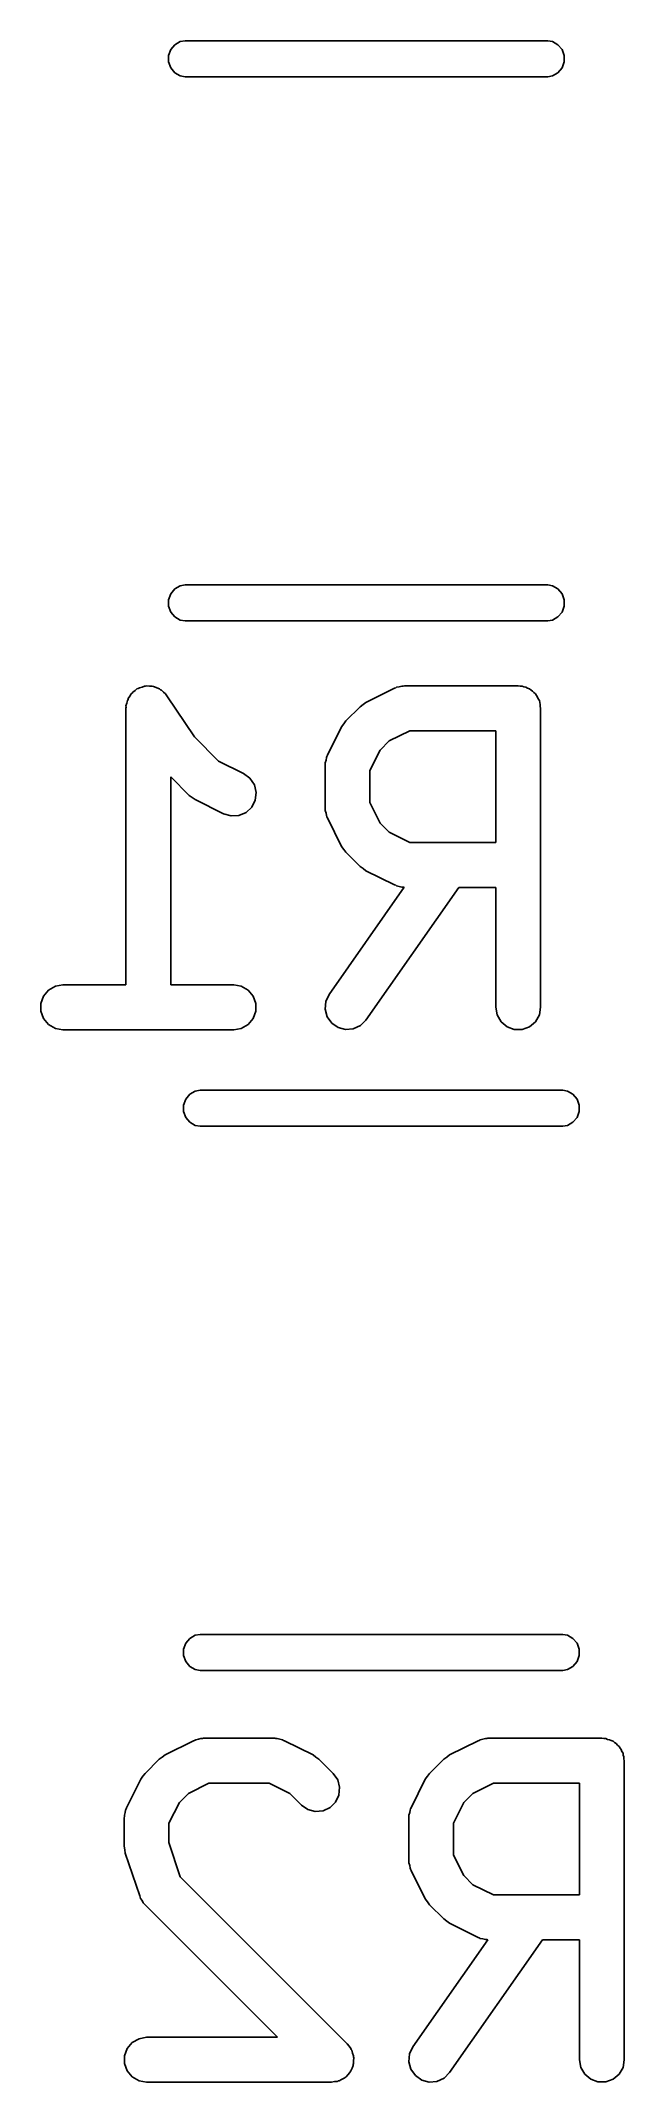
# Model space of a CAD drawing. Extents: x 67.2 to 111.3, y -47.6 to -38.1.
# Drawn here: x 109.3 to 111.25, y -44.94 to -38.11 of the extents above.
import ezdxf

# ---------------------------------------------------------------- set-up
doc = ezdxf.new("R2010")
doc.units = 0
doc.header["$MEASUREMENT"] = 0
doc.layers.add('BLACK', color=7, linetype='CONTINUOUS')

msp = doc.modelspace()

# ---------------------------------------------------------------- linework, layer by layer
at = {"layer": 'BLACK', "linetype": 'CONTINUOUS'}
for p, q in [((109.728, -38.1594), (109.735, -38.1395)), ((109.728, -38.1806), (109.728, -38.1594)), ((109.735, -38.1395), (109.749, -38.1233)), ((109.749, -38.1233), (109.767, -38.1127)), ((109.767, -38.1127), (109.783, -38.11)), ((109.783, -38.11), (110.997, -38.11)), ((110.997, -38.11), (111.013, -38.1127)), ((111.013, -38.1127), (111.031, -38.1233)), ((111.031, -38.1233), (111.045, -38.1395)), ((111.045, -38.1395), (111.052, -38.1594)), ((111.052, -38.1594), (111.052, -38.1806)), ((109.735, -38.2005), (109.728, -38.1806)), ((109.749, -38.2167), (109.735, -38.2005)), ((109.767, -38.2273), (109.749, -38.2167)), ((109.783, -38.23), (109.767, -38.2273)), ((110.997, -38.23), (109.783, -38.23)), ((111.013, -38.2273), (110.997, -38.23)), ((111.031, -38.2167), (111.013, -38.2273)), ((111.045, -38.2005), (111.031, -38.2167)), ((111.052, -38.1806), (111.045, -38.2005)), ((109.749, -39.9433), (109.767, -39.9327)), ((109.767, -39.9327), (109.783, -39.93)), ((109.783, -39.93), (110.997, -39.93)), ((110.997, -39.93), (111.013, -39.9327)), ((111.013, -39.9327), (111.031, -39.9433)), ((109.728, -39.9794), (109.735, -39.9595)), ((109.728, -40.0006), (109.728, -39.9794)), ((109.735, -40.0205), (109.728, -40.0006)), ((109.735, -39.9595), (109.749, -39.9433)), ((111.031, -39.9433), (111.045, -39.9595)), ((111.045, -39.9595), (111.052, -39.9794)), ((111.052, -40.0006), (111.045, -40.0205)), ((111.052, -39.9794), (111.052, -40.0006)), ((109.749, -40.0367), (109.735, -40.0205)), ((109.767, -40.0473), (109.749, -40.0367)), ((109.783, -40.05), (109.767, -40.0473)), ((110.997, -40.05), (109.783, -40.05)), ((111.013, -40.0473), (110.997, -40.05)), ((111.031, -40.0367), (111.013, -40.0473)), ((111.045, -40.0205), (111.031, -40.0367)), ((109.616, -40.2832), (109.622, -40.2774)), ((109.622, -40.2774), (109.626, -40.276)), ((109.626, -40.276), (109.63, -40.2737)), ((109.63, -40.2737), (109.639, -40.2716)), ((109.639, -40.2716), (109.647, -40.2685)), ((109.647, -40.2685), (109.651, -40.2685)), ((109.651, -40.2685), (109.655, -40.2675)), ((109.655, -40.2675), (109.664, -40.2685)), ((109.664, -40.2685), (109.673, -40.2685)), ((109.673, -40.2685), (109.677, -40.2699)), ((109.677, -40.2699), (109.681, -40.2704)), ((109.681, -40.2704), (109.689, -40.2744)), ((109.689, -40.2744), (109.697, -40.2774)), ((109.697, -40.2774), (109.701, -40.2801)), ((109.701, -40.2801), (109.704, -40.2819)), ((110.388, -40.3229), (110.484, -40.2753)), ((110.484, -40.2753), (110.488, -40.2741)), ((110.488, -40.2741), (110.491, -40.2719)), ((110.491, -40.2719), (110.5, -40.2704)), ((110.5, -40.2704), (110.509, -40.2679)), ((110.509, -40.2679), (110.513, -40.2681)), ((110.513, -40.2681), (110.517, -40.2674)), ((110.517, -40.2674), (110.898, -40.2674)), ((110.898, -40.2674), (110.905, -40.2685)), ((110.905, -40.2685), (110.911, -40.2685)), ((110.911, -40.2685), (110.917, -40.2708)), ((110.917, -40.2708), (110.924, -40.2719)), ((110.924, -40.2719), (110.929, -40.2752)), ((110.929, -40.2752), (110.936, -40.2774)), ((110.936, -40.2774), (110.941, -40.2816)), ((110.941, -40.2816), (110.946, -40.2849)), ((109.585, -40.3341), (109.588, -40.3255)), ((109.586, -40.3383), (109.585, -40.3341)), ((109.585, -40.3424), (109.586, -40.3383)), ((109.585, -41.2674), (109.585, -40.3424)), ((109.588, -40.3255), (109.59, -40.3167)), ((109.59, -40.3167), (109.592, -40.3131)), ((109.592, -40.3131), (109.593, -40.3091)), ((109.593, -40.3091), (109.598, -40.3019)), ((109.598, -40.3019), (109.603, -40.2942)), ((109.603, -40.2942), (109.606, -40.2915)), ((109.606, -40.2915), (109.608, -40.2881)), ((109.608, -40.2881), (109.616, -40.2832)), ((109.704, -40.2819), (109.711, -40.2884)), ((109.711, -40.2884), (109.717, -40.2942)), ((109.717, -40.2942), (109.72, -40.2978)), ((109.72, -40.2978), (109.722, -40.3008)), ((109.722, -40.3008), (109.814, -40.4375)), ((110.321, -40.3846), (110.369, -40.337)), ((110.369, -40.337), (110.379, -40.3301)), ((110.379, -40.3301), (110.388, -40.3229)), ((110.946, -40.2849), (110.951, -40.29)), ((110.951, -40.29), (110.956, -40.2942)), ((110.956, -40.2942), (110.959, -40.2999)), ((110.959, -40.2999), (110.963, -40.3049)), ((110.963, -40.3049), (110.965, -40.311)), ((110.965, -40.311), (110.969, -40.3167)), ((110.969, -40.3167), (110.97, -40.3232)), ((110.97, -40.3232), (110.972, -40.3294)), ((110.972, -40.3294), (110.972, -40.3359)), ((110.972, -40.3359), (110.973, -40.3424)), ((110.973, -40.3424), (110.973, -41.3424)), ((110.26, -40.4993), (110.307, -40.4041)), ((110.307, -40.4041), (110.314, -40.3944)), ((110.314, -40.3944), (110.321, -40.3846)), ((110.535, -40.4174), (110.466, -40.4516)), ((110.823, -40.4174), (110.535, -40.4174)), ((110.823, -40.7912), (110.823, -40.4174)), ((109.814, -40.4375), (109.895, -40.5188)), ((110.436, -40.482), (110.402, -40.5506)), ((110.466, -40.4516), (110.436, -40.482)), ((109.895, -40.5188), (109.979, -40.561)), ((110.252, -40.5243), (110.255, -40.5159)), ((110.252, -40.5286), (110.252, -40.5243)), ((110.252, -40.5329), (110.252, -40.5286)), ((110.252, -40.6757), (110.252, -40.5329)), ((110.255, -40.5159), (110.256, -40.5072)), ((110.256, -40.5072), (110.258, -40.5035)), ((110.258, -40.5035), (110.26, -40.4993)), ((110.402, -40.5506), (110.402, -40.658)), ((109.797, -40.6335), (109.735, -40.5711)), ((109.735, -40.5711), (109.735, -41.2674)), ((109.979, -40.561), (110, -40.5765)), ((110, -40.5765), (110.015, -40.5983)), ((110.015, -40.5983), (110.021, -40.6236)), ((109.807, -40.6404), (109.797, -40.6335)), ((109.817, -40.6476), (109.807, -40.6404)), ((109.912, -40.6952), (109.817, -40.6476)), ((109.987, -40.6907), (109.963, -40.701)), ((110.006, -40.6728), (109.987, -40.6907)), ((110.018, -40.6495), (110.006, -40.6728)), ((110.021, -40.6236), (110.018, -40.6495)), ((110.252, -40.68), (110.252, -40.6757)), ((110.252, -40.6843), (110.252, -40.68)), ((110.255, -40.6927), (110.252, -40.6843)), ((110.402, -40.658), (110.436, -40.7265)), ((109.937, -40.7026), (109.912, -40.6952)), ((109.963, -40.701), (109.937, -40.7026)), ((110.256, -40.7014), (110.255, -40.6927)), ((110.258, -40.7051), (110.256, -40.7014)), ((110.26, -40.7093), (110.258, -40.7051)), ((110.307, -40.8045), (110.26, -40.7093)), ((110.436, -40.7265), (110.466, -40.7569)), ((110.466, -40.7569), (110.535, -40.7912)), ((110.314, -40.8142), (110.307, -40.8045)), ((110.321, -40.824), (110.314, -40.8142)), ((110.369, -40.8716), (110.321, -40.824)), ((110.535, -40.7912), (110.823, -40.7912)), ((110.379, -40.8785), (110.369, -40.8716)), ((110.388, -40.8857), (110.379, -40.8785)), ((110.484, -40.9333), (110.388, -40.8857)), ((110.265, -41.2994), (110.516, -40.941)), ((110.699, -40.9412), (110.388, -41.3854)), ((110.488, -40.9345), (110.484, -40.9333)), ((110.491, -40.9367), (110.488, -40.9345)), ((110.5, -40.9382), (110.491, -40.9367)), ((110.509, -40.9407), (110.5, -40.9382)), ((110.513, -40.9404), (110.509, -40.9407)), ((110.516, -40.941), (110.513, -40.9404)), ((110.823, -40.9412), (110.699, -40.9412)), ((110.823, -41.3424), (110.823, -40.9412)), ((109.3, -41.3294), (109.309, -41.3049)), ((109.309, -41.3049), (109.326, -41.2849)), ((109.326, -41.2849), (109.349, -41.2719)), ((109.349, -41.2719), (109.374, -41.2674)), ((109.374, -41.2674), (109.585, -41.2674)), ((109.735, -41.2674), (109.946, -41.2674)), ((109.946, -41.2674), (109.971, -41.2719)), ((109.971, -41.2719), (109.994, -41.2849)), ((109.994, -41.2849), (110.011, -41.3049)), ((110.011, -41.3049), (110.02, -41.3294)), ((110.254, -41.323), (110.265, -41.2994)), ((109.3, -41.3554), (109.3, -41.3294)), ((109.309, -41.3799), (109.3, -41.3554)), ((110.02, -41.3554), (110.011, -41.3799)), ((110.02, -41.3294), (110.02, -41.3554)), ((110.252, -41.3489), (110.254, -41.323)), ((110.259, -41.3741), (110.252, -41.3489)), ((110.828, -41.368), (110.823, -41.3424)), ((110.841, -41.3906), (110.828, -41.368)), ((110.969, -41.368), (110.956, -41.3906)), ((110.973, -41.3424), (110.969, -41.368)), ((109.326, -41.3998), (109.309, -41.3799)), ((109.349, -41.4129), (109.326, -41.3998)), ((109.374, -41.4174), (109.349, -41.4129)), ((109.946, -41.4174), (109.374, -41.4174)), ((109.971, -41.4129), (109.946, -41.4174)), ((109.994, -41.3998), (109.971, -41.4129)), ((110.011, -41.3799), (109.994, -41.3998)), ((110.274, -41.3954), (110.259, -41.3741)), ((110.295, -41.4104), (110.274, -41.3954)), ((110.32, -41.4171), (110.295, -41.4104)), ((110.346, -41.4148), (110.32, -41.4171)), ((110.37, -41.4038), (110.346, -41.4148)), ((110.388, -41.3854), (110.37, -41.4038)), ((110.861, -41.4073), (110.841, -41.3906)), ((110.885, -41.4162), (110.861, -41.4073)), ((110.911, -41.4162), (110.885, -41.4162)), ((110.936, -41.4073), (110.911, -41.4162)), ((110.956, -41.3906), (110.936, -41.4073)), ((109.785, -41.6495), (109.799, -41.6333)), ((109.799, -41.6333), (109.817, -41.6227)), ((109.817, -41.6227), (109.833, -41.62)), ((109.833, -41.62), (111.047, -41.62)), ((111.047, -41.62), (111.063, -41.6227)), ((111.063, -41.6227), (111.081, -41.6333)), ((111.081, -41.6333), (111.095, -41.6495)), ((109.778, -41.6694), (109.785, -41.6495)), ((109.778, -41.6906), (109.778, -41.6694)), ((109.785, -41.7105), (109.778, -41.6906)), ((109.799, -41.7267), (109.785, -41.7105)), ((111.095, -41.7105), (111.081, -41.7267)), ((111.095, -41.6495), (111.102, -41.6694)), ((111.102, -41.6906), (111.095, -41.7105)), ((111.102, -41.6694), (111.102, -41.6906)), ((109.817, -41.7373), (109.799, -41.7267)), ((109.833, -41.74), (109.817, -41.7373)), ((111.047, -41.74), (109.833, -41.74)), ((111.063, -41.7373), (111.047, -41.74)), ((111.081, -41.7267), (111.063, -41.7373)), ((109.778, -43.4894), (109.785, -43.4695)), ((109.778, -43.5106), (109.778, -43.4894)), ((109.785, -43.4695), (109.799, -43.4533)), ((109.799, -43.4533), (109.817, -43.4427)), ((109.817, -43.4427), (109.833, -43.44)), ((109.833, -43.44), (111.047, -43.44)), ((111.047, -43.44), (111.063, -43.4427)), ((111.063, -43.4427), (111.081, -43.4533)), ((111.081, -43.4533), (111.095, -43.4695)), ((111.095, -43.4695), (111.102, -43.4894)), ((111.102, -43.4894), (111.102, -43.5106)), ((109.785, -43.5305), (109.778, -43.5106)), ((109.799, -43.5467), (109.785, -43.5305)), ((109.817, -43.5573), (109.799, -43.5467)), ((109.833, -43.56), (109.817, -43.5573)), ((111.063, -43.5573), (111.047, -43.56)), ((111.081, -43.5467), (111.063, -43.5573)), ((111.095, -43.5305), (111.081, -43.5467)), ((111.102, -43.5106), (111.095, -43.5305)), ((111.047, -43.56), (109.833, -43.56)), ((109.716, -43.8429), (109.811, -43.7953)), ((109.811, -43.7953), (109.815, -43.7941)), ((109.815, -43.7941), (109.819, -43.7919)), ((109.819, -43.7919), (109.828, -43.7904)), ((109.828, -43.7904), (109.836, -43.7879)), ((109.836, -43.7879), (109.841, -43.7881)), ((109.841, -43.7881), (109.845, -43.7874)), ((109.845, -43.7874), (110.083, -43.7874)), ((110.083, -43.7874), (110.087, -43.7881)), ((110.087, -43.7881), (110.091, -43.7879)), ((110.091, -43.7879), (110.1, -43.7904)), ((110.1, -43.7904), (110.109, -43.7919)), ((110.109, -43.7919), (110.112, -43.7941)), ((110.112, -43.7941), (110.116, -43.7953)), ((110.116, -43.7953), (110.212, -43.8429)), ((110.668, -43.8429), (110.764, -43.7953)), ((110.764, -43.7953), (110.768, -43.7941)), ((110.768, -43.7941), (110.771, -43.7919)), ((110.771, -43.7919), (110.78, -43.7904)), ((110.78, -43.7904), (110.789, -43.7879)), ((110.789, -43.7879), (110.793, -43.7881)), ((110.793, -43.7881), (110.797, -43.7874)), ((110.797, -43.7874), (111.178, -43.7874)), ((111.178, -43.7874), (111.185, -43.7885)), ((111.185, -43.7885), (111.191, -43.7885)), ((111.191, -43.7885), (111.197, -43.7908)), ((111.197, -43.7908), (111.204, -43.7919)), ((111.204, -43.7919), (111.209, -43.7952)), ((111.209, -43.7952), (111.216, -43.7974)), ((111.216, -43.7974), (111.221, -43.8016)), ((111.221, -43.8016), (111.226, -43.8049)), ((111.226, -43.8049), (111.231, -43.81)), ((111.231, -43.81), (111.236, -43.8142)), ((111.236, -43.8142), (111.239, -43.8199)), ((111.239, -43.8199), (111.243, -43.8249)), ((111.243, -43.8249), (111.245, -43.831)), ((111.245, -43.831), (111.249, -43.8367)), ((109.649, -43.9046), (109.696, -43.857)), ((109.696, -43.857), (109.706, -43.8501)), ((109.706, -43.8501), (109.716, -43.8429)), ((110.212, -43.8429), (110.221, -43.8501)), ((110.221, -43.8501), (110.231, -43.857)), ((110.231, -43.857), (110.279, -43.9046)), ((110.601, -43.9046), (110.649, -43.857)), ((110.649, -43.857), (110.659, -43.8501)), ((110.659, -43.8501), (110.668, -43.8429)), ((111.249, -43.8367), (111.25, -43.8432)), ((111.25, -43.8432), (111.252, -43.8494)), ((111.252, -43.8494), (111.252, -43.8559)), ((111.252, -43.8559), (111.253, -43.8624)), ((111.253, -43.8624), (111.253, -44.8624)), ((109.587, -44.0193), (109.635, -43.9241)), ((109.635, -43.9241), (109.642, -43.9144)), ((109.642, -43.9144), (109.649, -43.9046)), ((109.862, -43.9374), (109.794, -43.9716)), ((110.065, -43.9374), (109.862, -43.9374)), ((110.134, -43.9716), (110.065, -43.9374)), ((110.279, -43.9046), (110.294, -43.9259)), ((110.294, -43.9259), (110.3, -43.9511)), ((110.3, -43.9511), (110.298, -43.977)), ((110.54, -44.0193), (110.587, -43.9241)), ((110.587, -43.9241), (110.594, -43.9144)), ((110.594, -43.9144), (110.601, -43.9046)), ((110.815, -43.9374), (110.746, -43.9716)), ((111.103, -43.9374), (110.815, -43.9374)), ((111.103, -44.3112), (111.103, -43.9374)), ((109.58, -44.0443), (109.582, -44.0359)), ((109.582, -44.0359), (109.584, -44.0272)), ((109.584, -44.0272), (109.586, -44.0235)), ((109.586, -44.0235), (109.587, -44.0193)), ((109.764, -44.002), (109.729, -44.0706)), ((109.794, -43.9716), (109.764, -44.002)), ((110.173, -44.0107), (110.134, -43.9716)), ((110.194, -44.0256), (110.173, -44.0107)), ((110.219, -44.0323), (110.194, -44.0256)), ((110.245, -44.0301), (110.219, -44.0323)), ((110.269, -44.0191), (110.245, -44.0301)), ((110.287, -44.0006), (110.269, -44.0191)), ((110.298, -43.977), (110.287, -44.0006)), ((110.532, -44.0443), (110.535, -44.0359)), ((110.535, -44.0359), (110.536, -44.0272)), ((110.536, -44.0272), (110.538, -44.0235)), ((110.538, -44.0235), (110.54, -44.0193)), ((110.716, -44.002), (110.682, -44.0706)), ((110.746, -43.9716), (110.716, -44.002)), ((109.579, -44.0529), (109.58, -44.0486)), ((109.579, -44.1481), (109.579, -44.0529)), ((109.58, -44.0486), (109.58, -44.0443)), ((109.729, -44.0706), (109.729, -44.1359)), ((110.532, -44.0486), (110.532, -44.0443)), ((110.532, -44.0529), (110.532, -44.0486)), ((110.532, -44.1957), (110.532, -44.0529)), ((110.682, -44.0706), (110.682, -44.178)), ((109.581, -44.1599), (109.579, -44.1481)), ((109.583, -44.1718), (109.581, -44.1599)), ((109.631, -44.3147), (109.583, -44.1718)), ((109.729, -44.1359), (109.767, -44.2504)), ((110.532, -44.2), (110.532, -44.1957)), ((110.532, -44.2043), (110.532, -44.2)), ((110.535, -44.2127), (110.532, -44.2043)), ((110.536, -44.2214), (110.535, -44.2127)), ((110.538, -44.2251), (110.536, -44.2214)), ((110.54, -44.2293), (110.538, -44.2251)), ((110.587, -44.3245), (110.54, -44.2293)), ((110.682, -44.178), (110.716, -44.2465)), ((109.767, -44.2504), (110.326, -44.8093)), ((110.716, -44.2465), (110.746, -44.2769)), ((110.746, -44.2769), (110.815, -44.3112)), ((109.633, -44.3185), (109.631, -44.3147)), ((109.634, -44.3226), (109.633, -44.3185)), ((109.639, -44.3298), (109.634, -44.3226)), ((109.643, -44.3376), (109.639, -44.3298)), ((109.646, -44.3404), (109.643, -44.3376)), ((109.649, -44.344), (109.646, -44.3404)), ((110.092, -44.7874), (109.649, -44.344)), ((110.594, -44.3342), (110.587, -44.3245)), ((110.601, -44.344), (110.594, -44.3342)), ((110.649, -44.3916), (110.601, -44.344)), ((110.815, -44.3112), (111.103, -44.3112)), ((110.659, -44.3985), (110.649, -44.3916)), ((110.668, -44.4057), (110.659, -44.3985)), ((110.764, -44.4533), (110.668, -44.4057)), ((110.545, -44.8194), (110.796, -44.461)), ((110.979, -44.4612), (110.668, -44.9054)), ((110.768, -44.4545), (110.764, -44.4533)), ((110.771, -44.4567), (110.768, -44.4545)), ((110.78, -44.4582), (110.771, -44.4567)), ((110.789, -44.4607), (110.78, -44.4582)), ((110.793, -44.4604), (110.789, -44.4607)), ((110.796, -44.461), (110.793, -44.4604)), ((111.103, -44.4612), (110.979, -44.4612)), ((111.103, -44.8624), (111.103, -44.4612)), ((109.629, -44.7919), (109.654, -44.7874)), ((109.654, -44.7874), (110.092, -44.7874)), ((109.58, -44.8494), (109.589, -44.8249)), ((109.58, -44.8754), (109.58, -44.8494)), ((109.589, -44.8249), (109.606, -44.8049)), ((109.606, -44.8049), (109.629, -44.7919)), ((110.326, -44.8093), (110.332, -44.8174)), ((110.332, -44.8174), (110.338, -44.8249)), ((110.338, -44.8249), (110.339, -44.828)), ((110.339, -44.828), (110.341, -44.8307)), ((110.341, -44.8307), (110.344, -44.8401)), ((110.344, -44.8401), (110.347, -44.8494)), ((110.347, -44.8494), (110.347, -44.8527)), ((110.347, -44.8527), (110.348, -44.8558)), ((110.348, -44.8558), (110.347, -44.8656)), ((110.532, -44.8689), (110.534, -44.843)), ((110.534, -44.843), (110.545, -44.8194)), ((109.589, -44.8999), (109.58, -44.8754)), ((109.606, -44.9198), (109.589, -44.8999)), ((109.629, -44.9329), (109.606, -44.9198)), ((110.316, -44.9238), (110.307, -44.928)), ((110.319, -44.9215), (110.316, -44.9238)), ((110.322, -44.9198), (110.319, -44.9215)), ((110.328, -44.9123), (110.322, -44.9198)), ((110.335, -44.9054), (110.328, -44.9123)), ((110.336, -44.9024), (110.335, -44.9054)), ((110.338, -44.8999), (110.336, -44.9024)), ((110.342, -44.8907), (110.338, -44.8999)), ((110.346, -44.8818), (110.342, -44.8907)), ((110.347, -44.8754), (110.346, -44.8785)), ((110.346, -44.8785), (110.346, -44.8818)), ((110.347, -44.8656), (110.347, -44.8754)), ((110.539, -44.8941), (110.532, -44.8689)), ((110.554, -44.9154), (110.539, -44.8941)), ((110.575, -44.9304), (110.554, -44.9154)), ((110.65, -44.9238), (110.626, -44.9348)), ((110.668, -44.9054), (110.65, -44.9238)), ((111.108, -44.888), (111.103, -44.8624)), ((111.121, -44.9106), (111.108, -44.888)), ((111.141, -44.9273), (111.121, -44.9106)), ((111.236, -44.9106), (111.216, -44.9273)), ((111.249, -44.888), (111.236, -44.9106)), ((111.253, -44.8624), (111.249, -44.888)), ((109.654, -44.9374), (109.629, -44.9329)), ((110.273, -44.9374), (109.654, -44.9374)), ((110.283, -44.9357), (110.273, -44.9374)), ((110.293, -44.9348), (110.283, -44.9357)), ((110.296, -44.9334), (110.293, -44.9348)), ((110.299, -44.9329), (110.296, -44.9334)), ((110.307, -44.928), (110.299, -44.9329)), ((110.6, -44.9371), (110.575, -44.9304)), ((110.626, -44.9348), (110.6, -44.9371)), ((111.165, -44.9362), (111.141, -44.9273)), ((111.191, -44.9362), (111.165, -44.9362)), ((111.216, -44.9273), (111.191, -44.9362))]:
    msp.add_line(p, q, dxfattribs=at)

doc.saveas('drawing.dxf')
